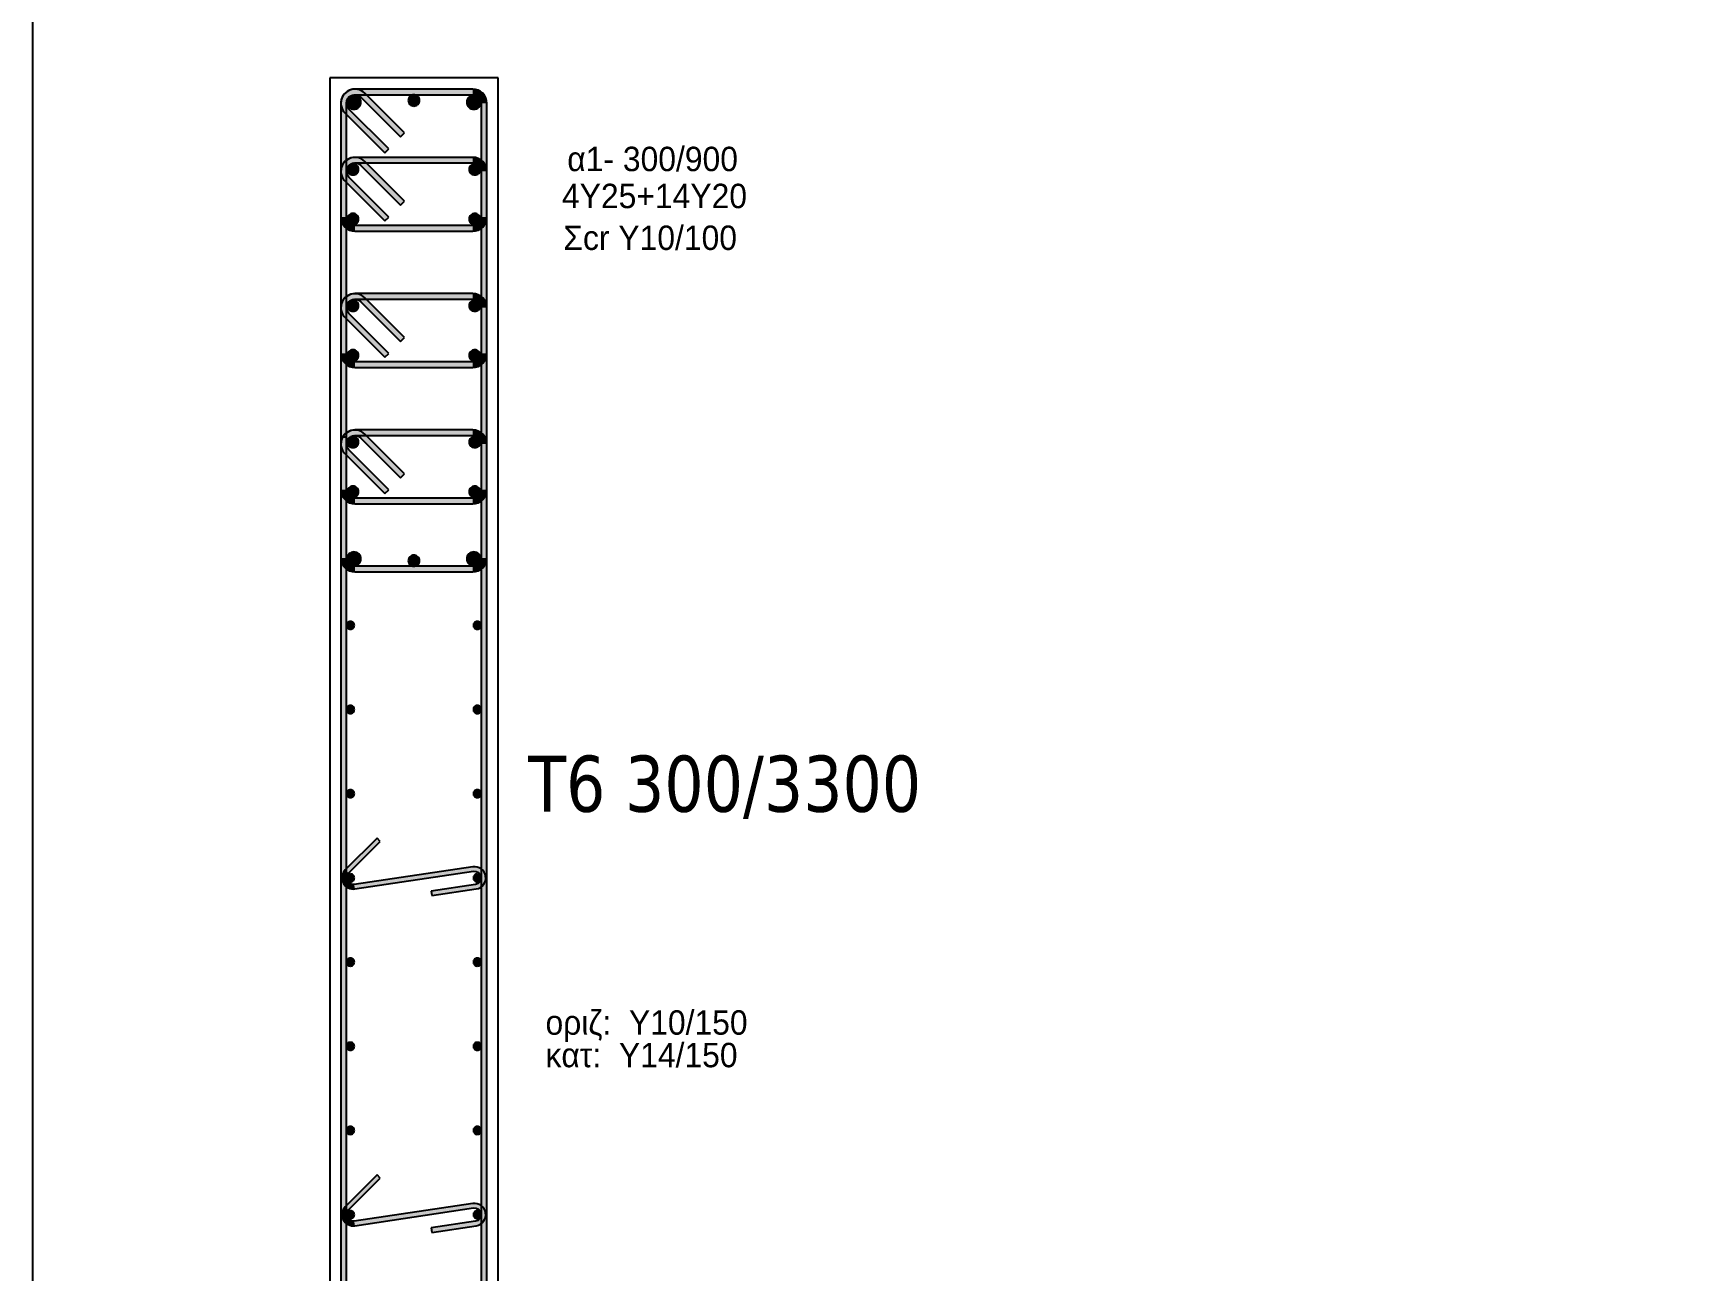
# Model space of a CAD drawing. Header units: millimetres. Extents: x -2171 to 1563, y -1758 to -1505.
# Drawn here: x -363.75 to -349.06, y -1619.14 to -1608.12 of the extents above; entities that cross this region are included whole.
import ezdxf

# ---------------------------------------------------------------- set-up
doc = ezdxf.new("R2010")
doc.units = ezdxf.units.MM
for name, color, linetype in [('-S_TEXT', 3, 'Continuous'), ('Col_Det', 7, 'Continuous'), ('Col_Det_Fill', 7, 'Continuous'), ('pinakaki', 153, 'Continuous')]:
    doc.layers.add(name, color=color, linetype=linetype)
doc.styles.add('S1Arl22_b_934_161', font='arial.ttf', dxfattribs={"width": 0.933629, "height": 0.002175})
doc.styles.get("Standard").update_dxf_attribs({"font": 'tahoma.ttf'})

msp = doc.modelspace()

# ---------------------------------------------------------------- hatches: boundary and pattern name
at = {"layer": 'Col_Det_Fill'}
for color, points in [(252, [(-360.8263, -1608.6928), (-360.7909, -1608.6574, 0.6681786), (-361.0043, -1608.7458), (-360.9543, -1608.7458, -0.6681786)]), (252, [(-360.8793, -1608.6708), (-360.8793, -1608.6208, 0.6681786), (-360.9677, -1608.8342), (-360.9324, -1608.7989, -0.6681786)]), (252, [(-360.9543, -1608.7458), (-361.0043, -1608.7458), (-361.0043, -1612.7958), (-360.9543, -1612.7958)]), (12, [(-360.8882, -1608.6745, 0.4142136), (-360.9507, -1608.737, 0.4142136), (-360.8882, -1608.7995, 0.4142136), (-360.8257, -1608.737, 0.4142136)]), (252, [(-359.8293, -1608.6708), (-359.8293, -1608.6208), (-360.8793, -1608.6208), (-360.8793, -1608.6708)]), (252, [(-360.4727, -1609.0463), (-360.4374, -1609.011), (-360.7909, -1608.6574), (-360.8263, -1608.6928)]), (133, [(-360.3543, -1608.6708, 0.4142136), (-360.4043, -1608.7208, 0.4142136), (-360.3543, -1608.7708, 0.4142136), (-360.3043, -1608.7208, 0.4142136)]), (12, [(-359.8205, -1608.6745, 0.4142136), (-359.883, -1608.737, 0.4142136), (-359.8205, -1608.7995, 0.4142136), (-359.758, -1608.737, 0.4142136)]), (252, [(-359.7543, -1608.7458), (-359.7043, -1608.7458, 0.4142136), (-359.8293, -1608.6208), (-359.8293, -1608.6708, -0.4142136)]), (252, [(-359.7543, -1612.7958), (-359.7043, -1612.7958), (-359.7043, -1608.7458), (-359.7543, -1608.7458)]), (252, [(-360.9324, -1608.7989), (-360.9677, -1608.8342), (-360.6142, -1609.1878), (-360.5788, -1609.1524)]), (252, [(-360.8263, -1609.2999), (-360.7909, -1609.2646, 0.6681786), (-361.0043, -1609.353), (-360.9543, -1609.353, -0.6681786)]), (252, [(-360.8793, -1609.278), (-360.8793, -1609.228, 0.6681786), (-360.9677, -1609.4414), (-360.9324, -1609.406, -0.6681786)]), (56, [(-360.897, -1609.2853, 0.4142136), (-360.947, -1609.3353, 0.4142136), (-360.897, -1609.3853, 0.4142136), (-360.847, -1609.3353, 0.4142136)]), (252, [(-359.8293, -1609.278), (-359.8293, -1609.228), (-360.8793, -1609.228), (-360.8793, -1609.278)]), (252, [(-360.4727, -1609.6535), (-360.4374, -1609.6181), (-360.7909, -1609.2646), (-360.8263, -1609.2999)]), (56, [(-359.8116, -1609.2853, 0.4142136), (-359.8616, -1609.3353, 0.4142136), (-359.8116, -1609.3853, 0.4142136), (-359.7616, -1609.3353, 0.4142136)]), (252, [(-359.7543, -1609.353), (-359.7043, -1609.353, 0.4142136), (-359.8293, -1609.228), (-359.8293, -1609.278, -0.4142136)]), (252, [(-360.9543, -1609.353), (-361.0043, -1609.353), (-361.0043, -1609.7601), (-360.9543, -1609.7601)]), (252, [(-360.9324, -1609.406), (-360.9677, -1609.4414), (-360.6142, -1609.7949), (-360.5788, -1609.7595)]), (252, [(-359.7543, -1609.7601), (-359.7043, -1609.7601), (-359.7043, -1609.353), (-359.7543, -1609.353)]), (252, [(-360.9543, -1609.7601), (-361.0043, -1609.7601, 0.4142136), (-360.8793, -1609.8851), (-360.8793, -1609.8351, -0.4142136)]), (56, [(-360.897, -1609.7278, 0.4142136), (-360.947, -1609.7778, 0.4142136), (-360.897, -1609.8278, 0.4142136), (-360.847, -1609.7778, 0.4142136)]), (56, [(-359.8116, -1609.7278, 0.4142136), (-359.8616, -1609.7778, 0.4142136), (-359.8116, -1609.8278, 0.4142136), (-359.7616, -1609.7778, 0.4142136)]), (252, [(-359.8293, -1609.8351), (-359.8293, -1609.8851, 0.4142136), (-359.7043, -1609.7601), (-359.7543, -1609.7601, -0.4142136)]), (252, [(-360.8793, -1609.8351), (-360.8793, -1609.8851), (-359.8293, -1609.8851), (-359.8293, -1609.8351)]), (252, [(-360.8263, -1610.5142), (-360.7909, -1610.4789, 0.6681786), (-361.0043, -1610.5672), (-360.9543, -1610.5672, -0.6681786)]), (252, [(-360.8793, -1610.4922), (-360.8793, -1610.4422, 0.6681786), (-360.9677, -1610.6556), (-360.9324, -1610.6203, -0.6681786)]), (56, [(-360.897, -1610.4996, 0.4142136), (-360.947, -1610.5496, 0.4142136), (-360.897, -1610.5996, 0.4142136), (-360.847, -1610.5496, 0.4142136)]), (252, [(-359.8293, -1610.4922), (-359.8293, -1610.4422), (-360.8793, -1610.4422), (-360.8793, -1610.4922)]), (252, [(-360.4727, -1610.8678), (-360.4374, -1610.8324), (-360.7909, -1610.4789), (-360.8263, -1610.5142)]), (56, [(-359.8116, -1610.4996, 0.4142136), (-359.8616, -1610.5496, 0.4142136), (-359.8116, -1610.5996, 0.4142136), (-359.7616, -1610.5496, 0.4142136)]), (252, [(-359.7543, -1610.5672), (-359.7043, -1610.5672, 0.4142136), (-359.8293, -1610.4422), (-359.8293, -1610.4922, -0.4142136)]), (252, [(-360.9543, -1610.5672), (-361.0043, -1610.5672), (-361.0043, -1610.9744), (-360.9543, -1610.9744)]), (252, [(-360.9324, -1610.6203), (-360.9677, -1610.6556), (-360.6142, -1611.0092), (-360.5788, -1610.9738)]), (252, [(-359.7543, -1610.9744), (-359.7043, -1610.9744), (-359.7043, -1610.5672), (-359.7543, -1610.5672)]), (56, [(-360.897, -1610.9421, 0.4142136), (-360.947, -1610.9921, 0.4142136), (-360.897, -1611.0421, 0.4142136), (-360.847, -1610.9921, 0.4142136)]), (56, [(-359.8116, -1610.9421, 0.4142136), (-359.8616, -1610.9921, 0.4142136), (-359.8116, -1611.0421, 0.4142136), (-359.7616, -1610.9921, 0.4142136)]), (252, [(-360.9543, -1610.9744), (-361.0043, -1610.9744, 0.4142136), (-360.8793, -1611.0994), (-360.8793, -1611.0494, -0.4142136)]), (252, [(-360.8793, -1611.0494), (-360.8793, -1611.0994), (-359.8293, -1611.0994), (-359.8293, -1611.0494)]), (252, [(-359.8293, -1611.0494), (-359.8293, -1611.0994, 0.4142136), (-359.7043, -1610.9744), (-359.7543, -1610.9744, -0.4142136)]), (252, [(-360.8263, -1611.7285), (-360.7909, -1611.6931, 0.6681786), (-361.0043, -1611.7815), (-360.9543, -1611.7815, -0.6681786)]), (252, [(-360.8793, -1611.7065), (-360.8793, -1611.6565, 0.6681786), (-360.9677, -1611.8699), (-360.9324, -1611.8346, -0.6681786)]), (252, [(-359.8293, -1611.7065), (-359.8293, -1611.6565), (-360.8793, -1611.6565), (-360.8793, -1611.7065)]), (252, [(-360.4727, -1612.0821), (-360.4374, -1612.0467), (-360.7909, -1611.6931), (-360.8263, -1611.7285)]), (252, [(-359.7543, -1611.7815), (-359.7043, -1611.7815, 0.4142136), (-359.8293, -1611.6565), (-359.8293, -1611.7065, -0.4142136)]), (252, [(-360.9543, -1611.7193), (-361.0043, -1611.7193), (-361.0043, -1621.8223), (-360.9543, -1621.8223)]), (252, [(-360.9543, -1611.7815), (-361.0043, -1611.7815), (-361.0043, -1612.1887), (-360.9543, -1612.1887)]), (252, [(-360.9324, -1611.8346), (-360.9677, -1611.8699), (-360.6142, -1612.2235), (-360.5788, -1612.1881)]), (56, [(-360.897, -1611.7139, 0.4142136), (-360.947, -1611.7639, 0.4142136), (-360.897, -1611.8139, 0.4142136), (-360.847, -1611.7639, 0.4142136)]), (56, [(-359.8116, -1611.7139, 0.4142136), (-359.8616, -1611.7639, 0.4142136), (-359.8116, -1611.8139, 0.4142136), (-359.7616, -1611.7639, 0.4142136)]), (252, [(-359.7543, -1621.8223), (-359.7043, -1621.8223), (-359.7043, -1611.7193), (-359.7543, -1611.7193)]), (252, [(-359.7543, -1612.1887), (-359.7043, -1612.1887), (-359.7043, -1611.7815), (-359.7543, -1611.7815)]), (252, [(-360.9543, -1612.1887), (-361.0043, -1612.1887, 0.4142136), (-360.8793, -1612.3137), (-360.8793, -1612.2637, -0.4142136)]), (56, [(-360.897, -1612.1564, 0.4142136), (-360.947, -1612.2064, 0.4142136), (-360.897, -1612.2564, 0.4142136), (-360.847, -1612.2064, 0.4142136)]), (252, [(-360.8793, -1612.2637), (-360.8793, -1612.3137), (-359.8293, -1612.3137), (-359.8293, -1612.2637)]), (56, [(-359.8116, -1612.1564, 0.4142136), (-359.8616, -1612.2064, 0.4142136), (-359.8116, -1612.2564, 0.4142136), (-359.7616, -1612.2064, 0.4142136)]), (252, [(-359.8293, -1612.2637), (-359.8293, -1612.3137, 0.4142136), (-359.7043, -1612.1887), (-359.7543, -1612.1887, -0.4142136)]), (252, [(-360.9543, -1612.7958), (-361.0043, -1612.7958, 0.4142136), (-360.8793, -1612.9208), (-360.8793, -1612.8708, -0.4142136)]), (12, [(-360.8882, -1612.7422, 0.4142136), (-360.9507, -1612.8047, 0.4142136), (-360.8882, -1612.8672, 0.4142136), (-360.8257, -1612.8047, 0.4142136)]), (252, [(-360.8793, -1612.8708), (-360.8793, -1612.9208), (-359.8293, -1612.9208), (-359.8293, -1612.8708)]), (133, [(-360.3543, -1612.7708, 0.4142136), (-360.4043, -1612.8208, 0.4142136), (-360.3543, -1612.8708, 0.4142136), (-360.3043, -1612.8208, 0.4142136)]), (12, [(-359.8205, -1612.7422, 0.4142136), (-359.883, -1612.8047, 0.4142136), (-359.8205, -1612.8672, 0.4142136), (-359.758, -1612.8047, 0.4142136)]), (252, [(-359.8293, -1612.8708), (-359.8293, -1612.9208, 0.4142136), (-359.7043, -1612.7958), (-359.7543, -1612.7958, -0.4142136)]), (133, [(-360.9193, -1613.4313, 0.4142136), (-360.8843, -1613.3963, 0.4142136), (-360.9193, -1613.3613, 0.4142136), (-360.9543, -1613.3963, 0.4142136)]), (133, [(-359.7893, -1613.4313, 0.4142136), (-359.7543, -1613.3963, 0.4142136), (-359.7893, -1613.3613, 0.4142136), (-359.8243, -1613.3963, 0.4142136)]), (133, [(-360.9193, -1614.1812, 0.4142136), (-360.8843, -1614.1462, 0.4142136), (-360.9193, -1614.1112, 0.4142136), (-360.9543, -1614.1462, 0.4142136)]), (133, [(-359.7893, -1614.1812, 0.4142136), (-359.7543, -1614.1462, 0.4142136), (-359.7893, -1614.1112, 0.4142136), (-359.8243, -1614.1462, 0.4142136)]), (133, [(-360.9193, -1614.9311, 0.4142136), (-360.8843, -1614.8961, 0.4142136), (-360.9193, -1614.8611, 0.4142136), (-360.9543, -1614.8961, 0.4142136)]), (133, [(-359.7893, -1614.9311, 0.4142136), (-359.7543, -1614.8961, 0.4142136), (-359.7893, -1614.8611, 0.4142136), (-359.8243, -1614.8961, 0.4142136)]), (252, [(-360.965, -1615.5753), (-360.9367, -1615.6035), (-360.6539, -1615.3207), (-360.6822, -1615.2924)]), (252, [(-360.8795, -1615.7449), (-360.8854, -1615.7053, -0.7233449), (-360.9367, -1615.6035), (-360.965, -1615.5753, 0.7233449)]), (133, [(-360.9193, -1615.681, 0.4142136), (-360.8843, -1615.646, 0.4142136), (-360.9193, -1615.611, 0.4142136), (-360.9543, -1615.646, 0.4142136)]), (252, [(-359.8232, -1615.5866), (-359.8291, -1615.5471), (-360.8854, -1615.7053), (-360.8795, -1615.7449)]), (252, [(-359.8054, -1615.7053), (-359.7995, -1615.7449, 1), (-359.8291, -1615.5471), (-359.8232, -1615.5866, -1)]), (133, [(-359.7893, -1615.681, 0.4142136), (-359.7543, -1615.646, 0.4142136), (-359.7893, -1615.611, 0.4142136), (-359.8243, -1615.646, 0.4142136)]), (252, [(-360.201, -1615.7646), (-360.1951, -1615.8041), (-359.7995, -1615.7449), (-359.8054, -1615.7053)]), (133, [(-360.9193, -1616.4309, 0.4142136), (-360.8843, -1616.3959, 0.4142136), (-360.9193, -1616.3609, 0.4142136), (-360.9543, -1616.3959, 0.4142136)]), (133, [(-359.7893, -1616.4309, 0.4142136), (-359.7543, -1616.3959, 0.4142136), (-359.7893, -1616.3609, 0.4142136), (-359.8243, -1616.3959, 0.4142136)]), (133, [(-360.9193, -1617.1808, 0.4142136), (-360.8843, -1617.1458, 0.4142136), (-360.9193, -1617.1108, 0.4142136), (-360.9543, -1617.1458, 0.4142136)]), (133, [(-359.7893, -1617.1808, 0.4142136), (-359.7543, -1617.1458, 0.4142136), (-359.7893, -1617.1108, 0.4142136), (-359.8243, -1617.1458, 0.4142136)]), (133, [(-360.9193, -1617.9307, 0.4142136), (-360.8843, -1617.8957, 0.4142136), (-360.9193, -1617.8607, 0.4142136), (-360.9543, -1617.8957, 0.4142136)]), (133, [(-359.7893, -1617.9307, 0.4142136), (-359.7543, -1617.8957, 0.4142136), (-359.7893, -1617.8607, 0.4142136), (-359.8243, -1617.8957, 0.4142136)]), (252, [(-360.965, -1618.5749), (-360.9367, -1618.6031), (-360.6539, -1618.3203), (-360.6822, -1618.292)]), (252, [(-360.8795, -1618.7445), (-360.8854, -1618.7049, -0.7233449), (-360.9367, -1618.6031), (-360.965, -1618.5749, 0.7233449)]), (252, [(-359.8232, -1618.5862), (-359.8291, -1618.5467), (-360.8854, -1618.7049), (-360.8795, -1618.7445)]), (252, [(-359.8054, -1618.7049), (-359.7995, -1618.7445, 1), (-359.8291, -1618.5467), (-359.8232, -1618.5862, -1)]), (133, [(-360.9193, -1618.6806, 0.4142136), (-360.8843, -1618.6456, 0.4142136), (-360.9193, -1618.6106, 0.4142136), (-360.9543, -1618.6456, 0.4142136)]), (252, [(-360.201, -1618.7642), (-360.1951, -1618.8037), (-359.7995, -1618.7445), (-359.8054, -1618.7049)]), (133, [(-359.7893, -1618.6806, 0.4142136), (-359.7543, -1618.6456, 0.4142136), (-359.7893, -1618.6106, 0.4142136), (-359.8243, -1618.6456, 0.4142136)])]:
    msp.add_hatch(color=color, dxfattribs=at).paths.add_polyline_path(points)

# ---------------------------------------------------------------- linework, layer by layer
at = {"layer": '-S_TEXT', "ltscale": 5}
msp.add_lwpolyline([(-363.7475, -1590.2497), (-305.6, -1590.2497), (-305.6, -1630.2944), (-363.7475, -1630.2944)], close=True, dxfattribs=at)
at = {"layer": 'Col_Det', "color": 7}
for points in [[(-359.6043, -1608.5208), (-361.1043, -1608.5208)], [(-361.1043, -1608.5208), (-361.1043, -1625.0208)], [(-359.6043, -1623.7708), (-359.6043, -1608.5208)], [(-361.0043, -1608.7458), (-361.0043, -1612.7958)], [(-360.9543, -1612.7958), (-360.9543, -1608.7458)], [(-359.8293, -1608.6208), (-360.8793, -1608.6208)], [(-360.8793, -1608.6708), (-359.8293, -1608.6708)], [(-360.8263, -1608.6928), (-360.4727, -1609.0463)], [(-360.4374, -1609.011), (-360.7909, -1608.6574)], [(-359.7543, -1608.7458), (-359.7543, -1612.7958)], [(-359.7043, -1612.7958), (-359.7043, -1608.7458)], [(-360.9677, -1608.8342), (-360.6142, -1609.1878)], [(-360.5788, -1609.1524), (-360.9324, -1608.7989)], [(-360.4727, -1609.0463), (-360.4374, -1609.011)], [(-360.6142, -1609.1878), (-360.5788, -1609.1524)], [(-359.8293, -1609.228), (-360.8793, -1609.228)], [(-360.8793, -1609.278), (-359.8293, -1609.278)], [(-360.8263, -1609.2999), (-360.4727, -1609.6535)], [(-360.4374, -1609.6181), (-360.7909, -1609.2646)], [(-361.0043, -1609.353), (-361.0043, -1609.7601)], [(-360.9677, -1609.4414), (-360.6142, -1609.7949)], [(-360.9543, -1609.7601), (-360.9543, -1609.353)], [(-360.5788, -1609.7595), (-360.9324, -1609.406)], [(-359.7543, -1609.353), (-359.7543, -1609.7601)], [(-359.7043, -1609.7601), (-359.7043, -1609.353)], [(-360.4727, -1609.6535), (-360.4374, -1609.6181)], [(-360.6142, -1609.7949), (-360.5788, -1609.7595)], [(-359.8293, -1609.8351), (-360.8793, -1609.8351)], [(-360.8793, -1609.8851), (-359.8293, -1609.8851)], [(-359.8293, -1610.4422), (-360.8793, -1610.4422)], [(-360.8793, -1610.4922), (-359.8293, -1610.4922)], [(-360.8263, -1610.5142), (-360.4727, -1610.8678)], [(-360.4374, -1610.8324), (-360.7909, -1610.4789)], [(-361.0043, -1610.5672), (-361.0043, -1610.9744)], [(-360.9677, -1610.6556), (-360.6142, -1611.0092)], [(-360.9543, -1610.9744), (-360.9543, -1610.5672)], [(-360.5788, -1610.9738), (-360.9324, -1610.6203)], [(-359.7543, -1610.5672), (-359.7543, -1610.9744)], [(-359.7043, -1610.9744), (-359.7043, -1610.5672)], [(-360.4727, -1610.8678), (-360.4374, -1610.8324)], [(-359.8293, -1611.0494), (-360.8793, -1611.0494)], [(-360.8793, -1611.0994), (-359.8293, -1611.0994)], [(-360.6142, -1611.0092), (-360.5788, -1610.9738)], [(-359.8293, -1611.6565), (-360.8793, -1611.6565)], [(-360.4374, -1612.0467), (-360.7909, -1611.6931)], [(-360.9543, -1611.7193), (-361.0043, -1611.7193)], [(-361.0043, -1611.7193), (-361.0043, -1621.8223)], [(-361.0043, -1611.7815), (-361.0043, -1612.1887)], [(-360.9543, -1621.8223), (-360.9543, -1611.7193)], [(-360.9543, -1612.1887), (-360.9543, -1611.7815)], [(-360.5788, -1612.1881), (-360.9324, -1611.8346)], [(-360.8793, -1611.7065), (-359.8293, -1611.7065)], [(-360.8263, -1611.7285), (-360.4727, -1612.0821)], [(-359.7043, -1611.7193), (-359.7543, -1611.7193)], [(-359.7543, -1611.7193), (-359.7543, -1621.8223)], [(-359.7543, -1611.7815), (-359.7543, -1612.1887)], [(-359.7043, -1621.8223), (-359.7043, -1611.7193)], [(-359.7043, -1612.1887), (-359.7043, -1611.7815)], [(-360.9677, -1611.8699), (-360.6142, -1612.2235)], [(-360.4727, -1612.0821), (-360.4374, -1612.0467)], [(-359.8293, -1612.2637), (-360.8793, -1612.2637)], [(-360.6142, -1612.2235), (-360.5788, -1612.1881)], [(-360.8793, -1612.3137), (-359.8293, -1612.3137)], [(-359.8293, -1612.8708), (-360.8793, -1612.8708)], [(-360.8793, -1612.9208), (-359.8293, -1612.9208)], [(-360.6822, -1615.2924), (-360.965, -1615.5753)], [(-360.9367, -1615.6035), (-360.6539, -1615.3207)], [(-360.6539, -1615.3207), (-360.6822, -1615.2924)], [(-359.8291, -1615.5471), (-360.8854, -1615.7053)], [(-360.8795, -1615.7449), (-359.8232, -1615.5866)], [(-359.8054, -1615.7053), (-360.201, -1615.7646)], [(-360.201, -1615.7646), (-360.1951, -1615.8041)], [(-360.1951, -1615.8041), (-359.7995, -1615.7449)], [(-360.6822, -1618.292), (-360.965, -1618.5749)], [(-360.6539, -1618.3203), (-360.6822, -1618.292)], [(-360.9367, -1618.6031), (-360.6539, -1618.3203)], [(-359.8291, -1618.5467), (-360.8854, -1618.7049)], [(-360.8795, -1618.7445), (-359.8232, -1618.5862)], [(-359.8054, -1618.7049), (-360.201, -1618.7642)], [(-360.1951, -1618.8037), (-359.7995, -1618.7445)], [(-360.201, -1618.7642), (-360.1951, -1618.8037)]]:
    msp.add_lwpolyline(points, dxfattribs=at)
for points in [[(-360.7909, -1608.6574, 0.6681786), (-361.0043, -1608.7458)], [(-360.8793, -1608.6208, 0.6681786), (-360.9677, -1608.8342)], [(-360.9543, -1608.7458, -0.6681786), (-360.8263, -1608.6928, -0.6681786)], [(-360.9324, -1608.7989, -0.6681786), (-360.8793, -1608.6708, -0.6681786)], [(-360.8882, -1608.6745, 0.4142136), (-360.9507, -1608.737, 0.4142136)], [(-360.9507, -1608.737, 0.4142136), (-360.8882, -1608.7995, 0.4142136)], [(-360.8257, -1608.737, 0.4142136), (-360.8882, -1608.6745, 0.4142136)], [(-360.8882, -1608.7995, 0.4142136), (-360.8257, -1608.737, 0.4142136)], [(-360.3543, -1608.6708, 0.4142136), (-360.4043, -1608.7208, 0.4142136)], [(-360.4043, -1608.7208, 0.4142136), (-360.3543, -1608.7708, 0.4142136)], [(-360.3043, -1608.7208, 0.4142136), (-360.3543, -1608.6708, 0.4142136)], [(-360.3543, -1608.7708, 0.4142136), (-360.3043, -1608.7208, 0.4142136)], [(-359.8205, -1608.6745, 0.4142136), (-359.883, -1608.737, 0.4142136)], [(-359.883, -1608.737, 0.4142136), (-359.8205, -1608.7995, 0.4142136)], [(-359.7043, -1608.7458, 0.4142136), (-359.8293, -1608.6208)], [(-359.8293, -1608.6708, -0.4142136), (-359.7543, -1608.7458, -0.4142136)], [(-359.758, -1608.737, 0.4142136), (-359.8205, -1608.6745, 0.4142136)], [(-359.8205, -1608.7995, 0.4142136), (-359.758, -1608.737, 0.4142136)], [(-360.7909, -1609.2646, 0.6681786), (-361.0043, -1609.353)], [(-360.8793, -1609.228, 0.6681786), (-360.9677, -1609.4414)], [(-360.9543, -1609.353, -0.6681786), (-360.8263, -1609.2999, -0.6681786)], [(-360.9324, -1609.406, -0.6681786), (-360.8793, -1609.278, -0.6681786)], [(-360.897, -1609.2853, 0.4142136), (-360.947, -1609.3353, 0.4142136)], [(-360.947, -1609.3353, 0.4142136), (-360.897, -1609.3853, 0.4142136)], [(-360.847, -1609.3353, 0.4142136), (-360.897, -1609.2853, 0.4142136)], [(-360.897, -1609.3853, 0.4142136), (-360.847, -1609.3353, 0.4142136)], [(-359.8116, -1609.2853, 0.4142136), (-359.8616, -1609.3353, 0.4142136)], [(-359.8616, -1609.3353, 0.4142136), (-359.8116, -1609.3853, 0.4142136)], [(-359.7043, -1609.353, 0.4142136), (-359.8293, -1609.228)], [(-359.8293, -1609.278, -0.4142136), (-359.7543, -1609.353, -0.4142136)], [(-359.7616, -1609.3353, 0.4142136), (-359.8116, -1609.2853, 0.4142136)], [(-359.8116, -1609.3853, 0.4142136), (-359.7616, -1609.3353, 0.4142136)], [(-361.0043, -1609.7601, 0.4142136), (-360.8793, -1609.8851)], [(-360.8793, -1609.8351, -0.4142136), (-360.9543, -1609.7601, -0.4142136)], [(-360.897, -1609.7278, 0.4142136), (-360.947, -1609.7778, 0.4142136)], [(-360.947, -1609.7778, 0.4142136), (-360.897, -1609.8278, 0.4142136)], [(-360.847, -1609.7778, 0.4142136), (-360.897, -1609.7278, 0.4142136)], [(-360.897, -1609.8278, 0.4142136), (-360.847, -1609.7778, 0.4142136)], [(-359.8116, -1609.7278, 0.4142136), (-359.8616, -1609.7778, 0.4142136)], [(-359.8616, -1609.7778, 0.4142136), (-359.8116, -1609.8278, 0.4142136)], [(-359.8293, -1609.8851, 0.4142136), (-359.7043, -1609.7601)], [(-359.7543, -1609.7601, -0.4142136), (-359.8293, -1609.8351, -0.4142136)], [(-359.7616, -1609.7778, 0.4142136), (-359.8116, -1609.7278, 0.4142136)], [(-359.8116, -1609.8278, 0.4142136), (-359.7616, -1609.7778, 0.4142136)], [(-360.7909, -1610.4789, 0.6681786), (-361.0043, -1610.5672)], [(-360.8793, -1610.4422, 0.6681786), (-360.9677, -1610.6556)], [(-360.9543, -1610.5672, -0.6681786), (-360.8263, -1610.5142, -0.6681786)], [(-360.9324, -1610.6203, -0.6681786), (-360.8793, -1610.4922, -0.6681786)], [(-360.897, -1610.4996, 0.4142136), (-360.947, -1610.5496, 0.4142136)], [(-360.847, -1610.5496, 0.4142136), (-360.897, -1610.4996, 0.4142136)], [(-359.8116, -1610.4996, 0.4142136), (-359.8616, -1610.5496, 0.4142136)], [(-359.7043, -1610.5672, 0.4142136), (-359.8293, -1610.4422)], [(-359.8293, -1610.4922, -0.4142136), (-359.7543, -1610.5672, -0.4142136)], [(-359.7616, -1610.5496, 0.4142136), (-359.8116, -1610.4996, 0.4142136)], [(-360.947, -1610.5496, 0.4142136), (-360.897, -1610.5996, 0.4142136)], [(-360.897, -1610.5996, 0.4142136), (-360.847, -1610.5496, 0.4142136)], [(-359.8616, -1610.5496, 0.4142136), (-359.8116, -1610.5996, 0.4142136)], [(-359.8116, -1610.5996, 0.4142136), (-359.7616, -1610.5496, 0.4142136)], [(-360.897, -1610.9421, 0.4142136), (-360.947, -1610.9921, 0.4142136)], [(-360.847, -1610.9921, 0.4142136), (-360.897, -1610.9421, 0.4142136)], [(-359.8116, -1610.9421, 0.4142136), (-359.8616, -1610.9921, 0.4142136)], [(-359.7616, -1610.9921, 0.4142136), (-359.8116, -1610.9421, 0.4142136)], [(-361.0043, -1610.9744, 0.4142136), (-360.8793, -1611.0994)], [(-360.8793, -1611.0494, -0.4142136), (-360.9543, -1610.9744, -0.4142136)], [(-360.947, -1610.9921, 0.4142136), (-360.897, -1611.0421, 0.4142136)], [(-360.897, -1611.0421, 0.4142136), (-360.847, -1610.9921, 0.4142136)], [(-359.8616, -1610.9921, 0.4142136), (-359.8116, -1611.0421, 0.4142136)], [(-359.8293, -1611.0994, 0.4142136), (-359.7043, -1610.9744)], [(-359.7543, -1610.9744, -0.4142136), (-359.8293, -1611.0494, -0.4142136)], [(-359.8116, -1611.0421, 0.4142136), (-359.7616, -1610.9921, 0.4142136)], [(-360.7909, -1611.6931, 0.6681786), (-361.0043, -1611.7815)], [(-360.8793, -1611.6565, 0.6681786), (-360.9677, -1611.8699)], [(-359.7043, -1611.7815, 0.4142136), (-359.8293, -1611.6565)], [(-360.9543, -1611.7815, -0.6681786), (-360.8263, -1611.7285, -0.6681786)], [(-360.9324, -1611.8346, -0.6681786), (-360.8793, -1611.7065, -0.6681786)], [(-360.897, -1611.7139, 0.4142136), (-360.947, -1611.7639, 0.4142136)], [(-360.947, -1611.7639, 0.4142136), (-360.897, -1611.8139, 0.4142136)], [(-360.847, -1611.7639, 0.4142136), (-360.897, -1611.7139, 0.4142136)], [(-360.897, -1611.8139, 0.4142136), (-360.847, -1611.7639, 0.4142136)], [(-359.8116, -1611.7139, 0.4142136), (-359.8616, -1611.7639, 0.4142136)], [(-359.8616, -1611.7639, 0.4142136), (-359.8116, -1611.8139, 0.4142136)], [(-359.8293, -1611.7065, -0.4142136), (-359.7543, -1611.7815, -0.4142136)], [(-359.7616, -1611.7639, 0.4142136), (-359.8116, -1611.7139, 0.4142136)], [(-359.8116, -1611.8139, 0.4142136), (-359.7616, -1611.7639, 0.4142136)], [(-361.0043, -1612.1887, 0.4142136), (-360.8793, -1612.3137)], [(-360.8793, -1612.2637, -0.4142136), (-360.9543, -1612.1887, -0.4142136)], [(-360.897, -1612.1564, 0.4142136), (-360.947, -1612.2064, 0.4142136)], [(-360.947, -1612.2064, 0.4142136), (-360.897, -1612.2564, 0.4142136)], [(-360.847, -1612.2064, 0.4142136), (-360.897, -1612.1564, 0.4142136)], [(-360.897, -1612.2564, 0.4142136), (-360.847, -1612.2064, 0.4142136)], [(-359.8116, -1612.1564, 0.4142136), (-359.8616, -1612.2064, 0.4142136)], [(-359.8616, -1612.2064, 0.4142136), (-359.8116, -1612.2564, 0.4142136)], [(-359.8293, -1612.3137, 0.4142136), (-359.7043, -1612.1887)], [(-359.7543, -1612.1887, -0.4142136), (-359.8293, -1612.2637, -0.4142136)], [(-359.7616, -1612.2064, 0.4142136), (-359.8116, -1612.1564, 0.4142136)], [(-359.8116, -1612.2564, 0.4142136), (-359.7616, -1612.2064, 0.4142136)], [(-361.0043, -1612.7958, 0.4142136), (-360.8793, -1612.9208)], [(-360.8793, -1612.8708, -0.4142136), (-360.9543, -1612.7958, -0.4142136)], [(-360.8882, -1612.7422, 0.4142136), (-360.9507, -1612.8047, 0.4142136)], [(-360.9507, -1612.8047, 0.4142136), (-360.8882, -1612.8672, 0.4142136)], [(-360.8257, -1612.8047, 0.4142136), (-360.8882, -1612.7422, 0.4142136)], [(-360.8882, -1612.8672, 0.4142136), (-360.8257, -1612.8047, 0.4142136)], [(-360.3543, -1612.7708, 0.4142136), (-360.4043, -1612.8208, 0.4142136)], [(-360.4043, -1612.8208, 0.4142136), (-360.3543, -1612.8708, 0.4142136)], [(-360.3043, -1612.8208, 0.4142136), (-360.3543, -1612.7708, 0.4142136)], [(-360.3543, -1612.8708, 0.4142136), (-360.3043, -1612.8208, 0.4142136)], [(-359.8205, -1612.7422, 0.4142136), (-359.883, -1612.8047, 0.4142136)], [(-359.883, -1612.8047, 0.4142136), (-359.8205, -1612.8672, 0.4142136)], [(-359.8293, -1612.9208, 0.4142136), (-359.7043, -1612.7958)], [(-359.7543, -1612.7958, -0.4142136), (-359.8293, -1612.8708, -0.4142136)], [(-359.758, -1612.8047, 0.4142136), (-359.8205, -1612.7422, 0.4142136)], [(-359.8205, -1612.8672, 0.4142136), (-359.758, -1612.8047, 0.4142136)], [(-360.9193, -1613.3613, 0.4142136), (-360.9543, -1613.3963, 0.4142136)], [(-360.9543, -1613.3963, 0.4142136), (-360.9193, -1613.4313, 0.4142136)], [(-360.8843, -1613.3963, 0.4142136), (-360.9193, -1613.3613, 0.4142136)], [(-360.9193, -1613.4313, 0.4142136), (-360.8843, -1613.3963, 0.4142136)], [(-359.7893, -1613.3613, 0.4142136), (-359.8243, -1613.3963, 0.4142136)], [(-359.8243, -1613.3963, 0.4142136), (-359.7893, -1613.4313, 0.4142136)], [(-359.7543, -1613.3963, 0.4142136), (-359.7893, -1613.3613, 0.4142136)], [(-359.7893, -1613.4313, 0.4142136), (-359.7543, -1613.3963, 0.4142136)], [(-360.9193, -1614.1112, 0.4142136), (-360.9543, -1614.1462, 0.4142136)], [(-360.9543, -1614.1462, 0.4142136), (-360.9193, -1614.1812, 0.4142136)], [(-360.8843, -1614.1462, 0.4142136), (-360.9193, -1614.1112, 0.4142136)], [(-360.9193, -1614.1812, 0.4142136), (-360.8843, -1614.1462, 0.4142136)], [(-359.7893, -1614.1112, 0.4142136), (-359.8243, -1614.1462, 0.4142136)], [(-359.8243, -1614.1462, 0.4142136), (-359.7893, -1614.1812, 0.4142136)], [(-359.7543, -1614.1462, 0.4142136), (-359.7893, -1614.1112, 0.4142136)], [(-359.7893, -1614.1812, 0.4142136), (-359.7543, -1614.1462, 0.4142136)], [(-360.9193, -1614.8611, 0.4142136), (-360.9543, -1614.8961, 0.4142136)], [(-360.9543, -1614.8961, 0.4142136), (-360.9193, -1614.9311, 0.4142136)], [(-360.8843, -1614.8961, 0.4142136), (-360.9193, -1614.8611, 0.4142136)], [(-360.9193, -1614.9311, 0.4142136), (-360.8843, -1614.8961, 0.4142136)], [(-359.7893, -1614.8611, 0.4142136), (-359.8243, -1614.8961, 0.4142136)], [(-359.8243, -1614.8961, 0.4142136), (-359.7893, -1614.9311, 0.4142136)], [(-359.7543, -1614.8961, 0.4142136), (-359.7893, -1614.8611, 0.4142136)], [(-359.7893, -1614.9311, 0.4142136), (-359.7543, -1614.8961, 0.4142136)], [(-360.965, -1615.5753, 0.7233449), (-360.8795, -1615.7449, 0.7233449)], [(-360.8854, -1615.7053, -0.7233449), (-360.9367, -1615.6035)], [(-360.9193, -1615.611, 0.4142136), (-360.9543, -1615.646, 0.4142136)], [(-360.9543, -1615.646, 0.4142136), (-360.9193, -1615.681, 0.4142136)], [(-360.8843, -1615.646, 0.4142136), (-360.9193, -1615.611, 0.4142136)], [(-360.9193, -1615.681, 0.4142136), (-360.8843, -1615.646, 0.4142136)], [(-359.7995, -1615.7449, 1), (-359.8291, -1615.5471)], [(-359.7893, -1615.611, 0.4142136), (-359.8243, -1615.646, 0.4142136)], [(-359.8243, -1615.646, 0.4142136), (-359.7893, -1615.681, 0.4142136)], [(-359.8232, -1615.5866, -1), (-359.8054, -1615.7053, -1)], [(-359.7543, -1615.646, 0.4142136), (-359.7893, -1615.611, 0.4142136)], [(-359.7893, -1615.681, 0.4142136), (-359.7543, -1615.646, 0.4142136)], [(-360.9193, -1616.3609, 0.4142136), (-360.9543, -1616.3959, 0.4142136)], [(-360.9543, -1616.3959, 0.4142136), (-360.9193, -1616.4309, 0.4142136)], [(-360.8843, -1616.3959, 0.4142136), (-360.9193, -1616.3609, 0.4142136)], [(-360.9193, -1616.4309, 0.4142136), (-360.8843, -1616.3959, 0.4142136)], [(-359.7893, -1616.3609, 0.4142136), (-359.8243, -1616.3959, 0.4142136)], [(-359.8243, -1616.3959, 0.4142136), (-359.7893, -1616.4309, 0.4142136)], [(-359.7543, -1616.3959, 0.4142136), (-359.7893, -1616.3609, 0.4142136)], [(-359.7893, -1616.4309, 0.4142136), (-359.7543, -1616.3959, 0.4142136)], [(-360.9193, -1617.1108, 0.4142136), (-360.9543, -1617.1458, 0.4142136)], [(-360.8843, -1617.1458, 0.4142136), (-360.9193, -1617.1108, 0.4142136)], [(-359.7893, -1617.1108, 0.4142136), (-359.8243, -1617.1458, 0.4142136)], [(-359.7543, -1617.1458, 0.4142136), (-359.7893, -1617.1108, 0.4142136)], [(-360.9543, -1617.1458, 0.4142136), (-360.9193, -1617.1808, 0.4142136)], [(-360.9193, -1617.1808, 0.4142136), (-360.8843, -1617.1458, 0.4142136)], [(-359.8243, -1617.1458, 0.4142136), (-359.7893, -1617.1808, 0.4142136)], [(-359.7893, -1617.1808, 0.4142136), (-359.7543, -1617.1458, 0.4142136)], [(-360.9193, -1617.8607, 0.4142136), (-360.9543, -1617.8957, 0.4142136)], [(-360.8843, -1617.8957, 0.4142136), (-360.9193, -1617.8607, 0.4142136)], [(-359.7893, -1617.8607, 0.4142136), (-359.8243, -1617.8957, 0.4142136)], [(-359.7543, -1617.8957, 0.4142136), (-359.7893, -1617.8607, 0.4142136)], [(-360.9543, -1617.8957, 0.4142136), (-360.9193, -1617.9307, 0.4142136)], [(-360.9193, -1617.9307, 0.4142136), (-360.8843, -1617.8957, 0.4142136)], [(-359.8243, -1617.8957, 0.4142136), (-359.7893, -1617.9307, 0.4142136)], [(-359.7893, -1617.9307, 0.4142136), (-359.7543, -1617.8957, 0.4142136)], [(-360.965, -1618.5749, 0.7233449), (-360.8795, -1618.7445, 0.7233449)], [(-360.8854, -1618.7049, -0.7233449), (-360.9367, -1618.6031)], [(-359.7995, -1618.7445, 1), (-359.8291, -1618.5467)], [(-359.8232, -1618.5862, -1), (-359.8054, -1618.7049, -1)], [(-360.9193, -1618.6106, 0.4142136), (-360.9543, -1618.6456, 0.4142136)], [(-360.9543, -1618.6456, 0.4142136), (-360.9193, -1618.6806, 0.4142136)], [(-360.8843, -1618.6456, 0.4142136), (-360.9193, -1618.6106, 0.4142136)], [(-360.9193, -1618.6806, 0.4142136), (-360.8843, -1618.6456, 0.4142136)], [(-359.7893, -1618.6106, 0.4142136), (-359.8243, -1618.6456, 0.4142136)], [(-359.8243, -1618.6456, 0.4142136), (-359.7893, -1618.6806, 0.4142136)], [(-359.7543, -1618.6456, 0.4142136), (-359.7893, -1618.6106, 0.4142136)], [(-359.7893, -1618.6806, 0.4142136), (-359.7543, -1618.6456, 0.4142136)]]:
    msp.add_lwpolyline(points, format="xyb", dxfattribs=at)

# ---------------------------------------------------------------- texts
at = {"layer": 'Col_Det', "color": 7, "style": 'S1Arl22_b_934_161', "width": 0.933629}
for s, p in [(' α1- 300/900', (-359.0663, -1609.3511)), ('4Y25+14Y20', (-359.0348, -1609.6807)), ('Σcr Y10/100', (-359.023, -1610.0532)), ('οριζ:  Y10/150', (-359.1817, -1617.0428)), ('κατ:  Y14/150', (-359.1817, -1617.3328))]:
    msp.add_text(s, height=0.2175, dxfattribs=at).set_placement(p)
at = {"layer": 'pinakaki', "color": 1, "width": 0.933629}
msp.add_text(' Τ6 300/3300 ', height=0.5, dxfattribs=at).set_placement((-359.51, -1615.0568))

doc.saveas('drawing.dxf')
